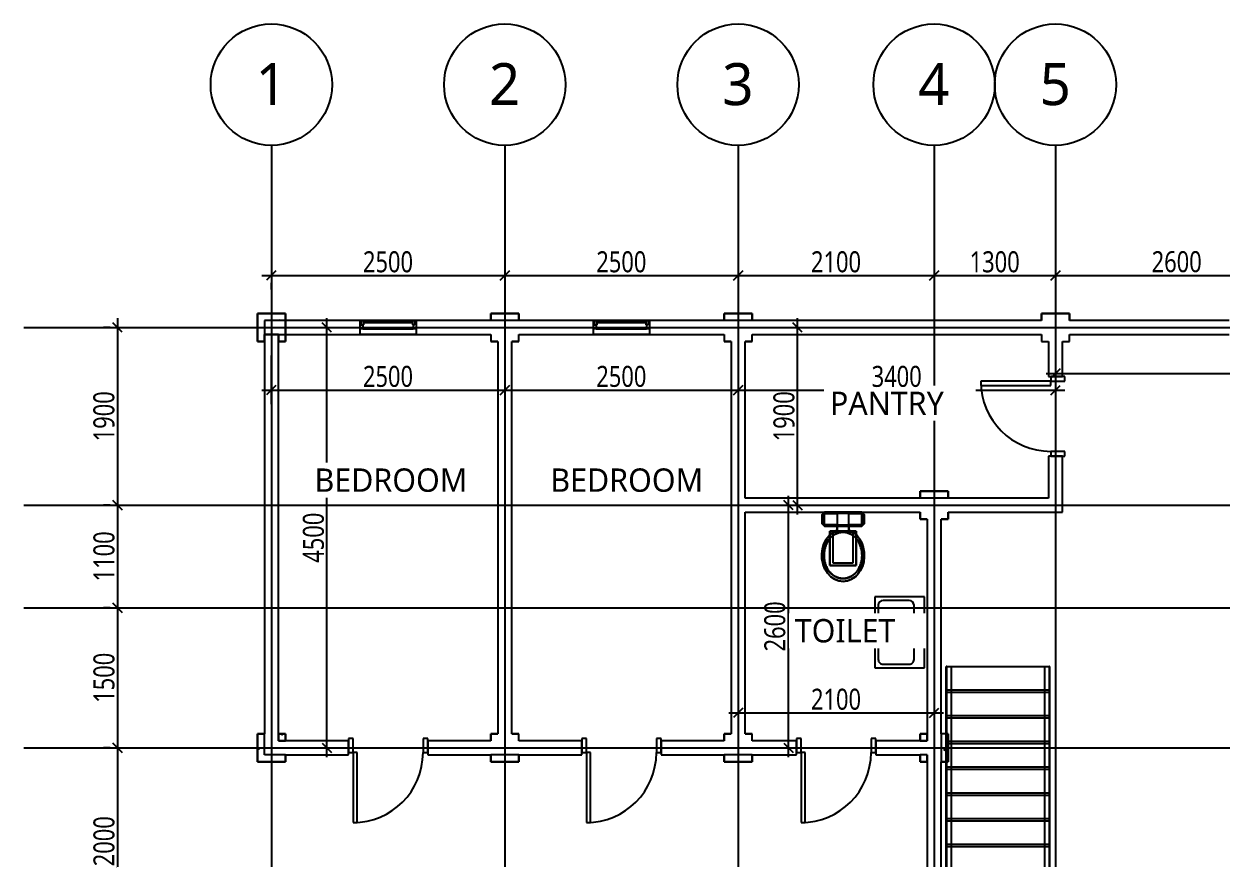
# Model space of a CAD drawing. Header units: millimetres. Extents: x 5566 to 76250, y 4768 to 55588.
# Drawn here: x 8768 to 21593, y 32087 to 41018 of the extents above; entities that cross this region are included whole.
import ezdxf

# ---------------------------------------------------------------- set-up
doc = ezdxf.new("R2010")
doc.units = ezdxf.units.MM
doc.layers.get('0').update_dxf_attribs({"color": 250})
doc.layers.get('Defpoints').update_dxf_attribs({"color": 255})
doc.styles.add('Trebuchet MS_3', font='trebuc.ttf', dxfattribs={"height": 450})
doc.styles.add('Trebuchet MS_4', font='trebuc.ttf', dxfattribs={"width": 0.8, "height": 225})
doc.styles.add('Trebuchet MS_5', font='trebuc.ttf', dxfattribs={"height": 250})
doc.dimstyles.new('Linear_-_2_25mm_Trebuchet_MS', dxfattribs={"dimscale": 304.8, "dimtxt": 231.963954, "dimasz": 0.328084, "dimexe": 0.492126, "dimexo": 0.492126, "dimgap": 0.098425, "dimtad": 1, "dimdec": 0, "dimzin": 0, "dimdsep": 46, "dimtxsty": 'Trebuchet MS_4', "dimblk1": 'OBLIQUE', "dimblk2": 'OBLIQUE', "dimsah": 1, "dimcen": 0.09, "dimdle": 0.328084, "dimazin": 0, "dimtfac": 1, "dimtdec": 4, "dimtix": 1, "dimtmove": 0, "dimatfit": 3, "dimfxl": 1, "dimtvp": 1, "dimtolj": 1, "dimtzin": 0, "dimarcsym": 2})
pattern_1 = [(50, (16787.74, 27944.3), (728.737, -63.756), [76.2, -838.2]), (355, (16787.74, 27944.3), (-140.97, 764.23), [60.96, -670.56]), (100.451, (16848.5, 27939), (587.77, 700.467), [64.76, -712.36]), (46.184, (16787.7, 28147.5), (1084.316, -168.17), [114.3, -1257.3]), (96.636, (16878.1, 28133.5), (949.61, 989.71), [97.14, -1068.54]), (351.184, (16787.7, 28147.5), (949.62, 989.7), [91.44, -1005.84]), (21, (16889.34, 28096.7), (606.458, -409.06), [76.2, -838.2]), (326, (16889.34, 28096.7), (247.21, 736.753), [60.96, -670.56]), (71.451, (16939.9, 28062.6), (853.67, 327.685), [64.76, -712.36]), (37.5, (16787.74, 27944.3), (12.3547, 338.22), [33.528, -628.904, 33.528, -647.192, -673.1]), (37.5, (16787.74, 27944.3), (12.3547, 338.22), [-1343.152, 33.528, -639.572]), (7.5, (16787.74, 27944.3), (267.279, 400.722), [33.528, -354.584, 33.528, -613.664, -256.54]), (7.5, (16787.74, 27944.3), (267.279, 400.722), [-1035.304, 33.528, -223.012]), (327.5, (16561.17, 27944.3), (542.3633, -22.9153), [33.528, -220.472, 33.528, -758.952, -1051.56]), (327.5, (16561.17, 27944.3), (542.3633, -22.9153), [-1046.48, 33.528, -1018.032]), (317.5, (16459.57, 27944.3), (592.517, 101.707), [33.528, -296.672, 33.528, -492.76, -746.76]), (317.5, (16459.57, 27944.3), (592.517, 101.707), [-856.488, 33.528, -713.232])]

# ---------------------------------------------------------------- blocks, each defined once
blk = doc.blocks.new('M_Door-Passage-Single-Vision_Lite - 750 x 2000mm-1696654-L1 - Architectural')
for p, q in [((375, 806.35), (330, 806.35)), ((330, 806.35), (330, 56.35)), ((375, 56.35), (375, 806.35)), ((-375, 56.35), (-425, 56.35)), ((-425, 56.35), (-425, -93.65)), ((-375, -93.65), (-375, 56.35)), ((330, 56.35), (375, 56.35)), ((375, 56.35), (375, -93.65)), ((425, 56.35), (375, 56.35)), ((425, -93.65), (425, 56.35)), ((-425, -93.65), (-375, -93.65)), ((375, -93.65), (425, -93.65))]:
    blk.add_line(p, q)
blk.add_arc((375, 56.35), 750, 90, 180)
blk = doc.blocks.new('M_Window-Fixed - 600 x 900mm-1696655-L1 - Architectural')
for p, q in [((-300, 75), (300, 75)), ((-300, -75), (-300, 75)), ((-261.9, 75), (-300, 75)), ((-287.3, 75), (-287.3, 30.55)), ((-287.3, 30.55), (-268.25, 30.55)), ((-261.9, 30.55), (-268.25, 30.55)), ((-268.25, 30.55), (-268.25, -13.9)), ((261.9, 75), (-261.9, 75)), ((-261.9, 75), (-261.9, 30.55)), ((261.9, 52.775), (-261.9, 52.775)), ((261.9, 75), (261.9, 30.55)), ((300, 75), (261.9, 75)), ((261.9, 30.55), (268.25, 30.55)), ((268.25, 30.55), (268.25, -13.9)), ((287.3, 30.55), (268.25, 30.55)), ((287.3, 75), (287.3, 30.55)), ((300, 75), (300, -75)), ((-268.25, -13.9), (-300, -13.9)), ((300, -75), (-300, -75)), ((-268.25, -13.9), (268.25, -13.9)), ((300, -13.9), (268.25, -13.9))]:
    blk.add_line(p, q)
blk = doc.blocks.new('Top Rail Type - Top Rail_Internal_-V1-L1 - Architectural')
for p, q in [((2916, 6193), (2966, 6193)), ((2916, 2301), (2916, 6193)), ((2966, 2324), (2966, 6193)), ((2966, 2324), (2916, 2301)), ((2966, 693), (2966, 2324)), ((2916, 693), (2916, 2301)), ((2916, 693), (2966, 693))]:
    blk.add_line(p, q)
blk = doc.blocks.new('Top Rail Type - Top Rail_Internal_-V2-L1 - Architectural')
for p, q in [((1867, 6193), (1917, 6193)), ((1867, 1811), (1867, 6193)), ((1917, 1835), (1917, 6193)), ((1917, 1835), (1867, 1811)), ((1867, 693), (1867, 1811)), ((1917, 693), (1917, 1835)), ((1867, 693), (1917, 693))]:
    blk.add_line(p, q)
blk = doc.blocks.new('M_Water Closet - Flush Tank - Private - 6_1 Lpf-1532501-L1 - Architectural')
for p, q in [((0, 200), (25, 225)), ((25, 225), (0, 200)), ((0, -200), (0, 200)), ((0, 200), (0, -200)), ((137, 203), (16, 203)), ((16, 203), (16, -203)), ((16, 203), (137, 203)), ((16, 63), (16, 203)), ((25, 225), (127, 225)), ((127, 225), (25, 225)), ((127, 225), (152, 200)), ((152, 200), (127, 225)), ((137, -203), (137, 203)), ((137, 203), (137, 63)), ((152, 200), (152, -200)), ((152, -200), (152, 200)), ((203, -140), (203, 140)), ((203, 140), (574, 140)), ((574, 140), (203, 140)), ((203, 140), (203, -140)), ((574, 140), (574, -140)), ((574, -140), (574, 140)), ((137, 63), (16, 63)), ((216, 63), (16, 63)), ((16, 63), (16, -64)), ((137, -64), (137, 63)), ((137, 63), (195, 63)), ((195, 63), (216, 63)), ((216, 110), (216, 106)), ((219, 110), (216, 110)), ((216, 110), (216, -110)), ((543, 110), (216, 110)), ((216, 106), (216, 63)), ((216, 63), (216, -64)), ((255, 110), (219, 110)), ((543, -110), (543, 110)), ((543, -110), (543, 110)), ((16, -203), (16, -64)), ((16, -64), (137, -64)), ((16, -64), (216, -64)), ((137, -64), (137, -203)), ((195, -64), (137, -64)), ((216, -64), (195, -64)), ((216, -64), (216, -106)), ((216, -106), (216, -110)), ((216, -110), (219, -110)), ((216, -110), (543, -110)), ((219, -110), (255, -110)), ((25, -225), (0, -200)), ((0, -200), (25, -225)), ((16, -203), (137, -203)), ((137, -203), (16, -203)), ((127, -225), (25, -225)), ((25, -225), (127, -225)), ((152, -200), (127, -225)), ((127, -225), (152, -200)), ((574, -140), (203, -140)), ((203, -140), (574, -140))]:
    blk.add_line(p, q)
at = {"flags": 128}
for points in [[(743, 0), (737, 46), (720, 91), (692, 132), (655, 167), (609, 195), (558, 215), (503, 226), (446, 228), (390, 220), (336, 204), (289, 178), (248, 146), (216, 107), (195, 63)], [(215, 0), (221, 47), (239, 91), (269, 131), (308, 164), (356, 189), (408, 204), (464, 210), (519, 204), (572, 189), (619, 164), (658, 131), (688, 91), (706, 47), (712, 0)], [(712, 0), (706, 47), (688, 91), (658, 131), (619, 164), (572, 189), (519, 204), (464, 210), (408, 204), (356, 189), (308, 164), (269, 131), (239, 91), (221, 47), (215, 0)], [(219, 110), (248, 146), (286, 176), (329, 200), (377, 217), (429, 227), (481, 228), (533, 221), (583, 207), (628, 185), (667, 156), (699, 122), (723, 84), (738, 43), (743, 0)], [(195, 63), (204, 85), (216, 106)], [(219, 110), (217, 108), (216, 106)], [(195, -64), (216, -107), (248, -146), (289, -178), (336, -204), (390, -220), (446, -228), (503, -226), (558, -215), (609, -195), (655, -167), (692, -132), (720, -91), (737, -46), (743, 0)], [(216, -106), (204, -85), (195, -64)], [(712, 0), (706, -47), (688, -91), (658, -131), (619, -164), (572, -189), (519, -204), (464, -210), (408, -204), (356, -189), (308, -164), (269, -131), (239, -91), (221, -47), (215, 0)], [(215, 0), (221, -47), (239, -91), (269, -131), (308, -164), (356, -189), (408, -204), (464, -210), (519, -204), (572, -189), (619, -164), (658, -131), (688, -91), (706, -47), (712, 0)], [(216, -106), (217, -108), (219, -110)], [(743, 0), (737, -46), (720, -90), (693, -131), (656, -166), (611, -194), (560, -214), (505, -226), (449, -228), (393, -221), (340, -205), (292, -180), (251, -148), (219, -110)]]:
    blk.add_lwpolyline(points, dxfattribs=at)
for points in [[(712, 0), (712, 9), (711, 26), (705, 51), (696, 75), (683, 97), (667, 118), (649, 136), (629, 152), (607, 166), (584, 178), (560, 188), (536, 195), (510, 200), (485, 203), (459, 204), (433, 202), (408, 198), (383, 193), (358, 184), (334, 174), (312, 162), (291, 147), (271, 130), (260, 117), (255, 110)], [(255, -110), (260, -117), (271, -130), (291, -147), (312, -162), (334, -174), (358, -184), (383, -193), (408, -198), (433, -202), (459, -204), (485, -203), (510, -200), (536, -195), (560, -188), (584, -178), (607, -166), (629, -152), (649, -136), (667, -118), (683, -97), (696, -75), (705, -51), (711, -26), (712, -9), (712, 0)]]:
    blk.add_open_spline(points, degree=3)
for points, knots in [([(543, 110), (536, 110), (522, 110), (493, 110), (456, 110), (412, 110), (367, 110), (331, 110), (305, 110), (288, 110), (274, 110), (265, 110), (259, 110), (256, 110), (255, 110), (255, 110)], [-1, -1, -1, -1, -0.941667, -0.883333, -0.766667, -0.65, -0.533333, -0.4, -0.333333, -0.266667, -0.2, -0.133333, -0.1, -0.066667, 0, 0, 0, 0]), ([(255, -110), (255, -110), (255, -110), (258, -110), (261, -110), (265, -110), (270, -110), (275, -110), (281, -110), (287, -110), (295, -110), (302, -110), (310, -110), (319, -110), (331, -110), (355, -110), (393, -110), (443, -110), (485, -110), (519, -110), (535, -110), (543, -110)], [-1, -1, -1, -1, -0.941667, -0.9125, -0.883333, -0.854167, -0.825, -0.795833, -0.766667, -0.7375, -0.708333, -0.679167, -0.65, -0.620833, -0.591667, -0.533333, -0.4, -0.266667, -0.133333, -0.066667, 0, 0, 0, 0])]:
    blk.add_open_spline(points, degree=3, knots=knots)
blk = doc.blocks.new('M_Sink Kitchen-Single - 760 x 535mm-1436930-L1 - Architectural')
for p, q in [((396, 270), (-364, 270)), ((-364, 270), (-364, -265)), ((396, -265), (396, 270)), ((3, 156), (-275, 156)), ((3, 213), (3, 53)), ((28, 213), (28, 53)), ((307, 156), (28, 156)), ((-326, 105), (-326, -176)), ((358, -176), (358, 105)), ((-275, -227), (307, -227)), ((-364, -265), (396, -265))]:
    blk.add_line(p, q)
for centre, radius, start, end in [((-275, 105), 50.8, 90, 180), ((-84, 213), 25.4, 360, 180), ((-84, 213), 25.4, 180, 0), ((16, 213), 12.7, 360, 180), ((116, 213), 25.4, 360, 180), ((116, 213), 25.4, 180, 360), ((307, 105), 50.8, 360, 90), ((16, 0), 25.4, 360, 180), ((16, 0), 25.4, 180, 0), ((16, 53), 12.7, 180, 0), ((-275, -176), 50.8, 180, 270), ((307, -176), 50.8, 270, 0)]:
    blk.add_arc(centre, radius, start, end)
blk = doc.blocks.new('Grid - M_Grid Head - Circle-50561-L1 - Architectural')
blk.add_circle((0, 0), 6.5)
blk = doc.blocks.new('_Oblique')
at = {"color": 0, "linetype": 'ByBlock', "lineweight": -2}
blk.add_line((-0.5, -0.5), (0.5, 0.5), dxfattribs=at)
blk = doc.blocks.new('*D397')
at = {"color": 0, "lineweight": -2, "transparency": 16777216}
for p, q in [((11418, 37467), (11418, 36948)), ((13918, 37467), (13918, 36948)), ((11318, 37098), (14018, 37098))]:
    blk.add_line(p, q, dxfattribs=at)
at = {"layer": 'Defpoints', "color": 0, "transparency": 16777216}
for p in [(11418, 37617), (13918, 37617), (13918, 37098)]:
    blk.add_point(p, dxfattribs=at)
at = {"color": 0, "lineweight": -2, "transparency": 16777216, "xscale": 100, "yscale": 100, "zscale": 100, "rotation": 180}
blk.add_blockref('_Oblique', (11418, 37098), dxfattribs=at)
at = {"color": 0, "lineweight": -2, "transparency": 16777216, "xscale": 100, "yscale": 100, "zscale": 100}
blk.add_blockref('_Oblique', (13918, 37098), dxfattribs=at)
at = {"color": 0, "transparency": 16777216, "insert": (12668, 37243), "char_height": 225, "width": 566.15, "attachment_point": 5, "style": 'Trebuchet MS_4'}
blk.add_mtext('\\A1;2500', dxfattribs=at)
blk = doc.blocks.new('*D398')
at = {"color": 0, "lineweight": -2, "transparency": 16777216}
for p, q in [((13818, 37098), (16518, 37098)), ((13918, 37019), (13918, 36948)), ((16418, 37019), (16418, 36948))]:
    blk.add_line(p, q, dxfattribs=at)
at = {"layer": 'Defpoints', "color": 0, "transparency": 16777216}
for p in [(13918, 37169), (16418, 37169), (16418, 37098)]:
    blk.add_point(p, dxfattribs=at)
at = {"color": 0, "lineweight": -2, "transparency": 16777216, "xscale": 100, "yscale": 100, "zscale": 100, "rotation": 180}
blk.add_blockref('_Oblique', (13918, 37098), dxfattribs=at)
at = {"color": 0, "lineweight": -2, "transparency": 16777216, "xscale": 100, "yscale": 100, "zscale": 100}
blk.add_blockref('_Oblique', (16418, 37098), dxfattribs=at)
at = {"color": 0, "transparency": 16777216, "insert": (15168, 37243), "char_height": 225, "width": 566.15, "attachment_point": 5, "style": 'Trebuchet MS_4'}
blk.add_mtext('\\A1;2500', dxfattribs=at)
blk = doc.blocks.new('*D399')
at = {"color": 0, "lineweight": -2, "transparency": 16777216}
for p, q in [((12014, 33167), (12014, 37867)), ((11718, 37767), (12164, 37767)), ((11718, 33267), (12164, 33267))]:
    blk.add_line(p, q, dxfattribs=at)
at = {"layer": 'Defpoints', "color": 0, "transparency": 16777216}
for p in [(11568, 37767), (12014, 37767), (11568, 33267)]:
    blk.add_point(p, dxfattribs=at)
at = {"color": 0, "lineweight": -2, "transparency": 16777216, "xscale": 100, "yscale": 100, "zscale": 100}
for p, rotation in [((12014, 37767), 90), ((12014, 33267), 270)]:
    blk.add_blockref('_Oblique', p, dxfattribs=dict(at, rotation=rotation))
at = {"color": 0, "transparency": 16777216, "insert": (11870, 35517), "char_height": 225, "width": 566.15, "attachment_point": 5, "rotation": 90, "style": 'Trebuchet MS_4'}
blk.add_mtext('\\A1;4500', dxfattribs=at)
blk = doc.blocks.new('*D400')
at = {"color": 0, "lineweight": -2, "transparency": 16777216}
for p, q in [((16418, 37467), (16418, 36948)), ((19818, 37467), (19818, 36948)), ((16318, 37098), (19918, 37098))]:
    blk.add_line(p, q, dxfattribs=at)
at = {"layer": 'Defpoints', "color": 0, "transparency": 16777216}
for p in [(16418, 37617), (19818, 37617), (19818, 37098)]:
    blk.add_point(p, dxfattribs=at)
at = {"color": 0, "lineweight": -2, "transparency": 16777216, "xscale": 100, "yscale": 100, "zscale": 100, "rotation": 180}
blk.add_blockref('_Oblique', (16418, 37098), dxfattribs=at)
at = {"color": 0, "lineweight": -2, "transparency": 16777216, "xscale": 100, "yscale": 100, "zscale": 100}
blk.add_blockref('_Oblique', (19818, 37098), dxfattribs=at)
at = {"color": 0, "transparency": 16777216, "insert": (18118, 37243), "char_height": 225, "width": 566.15, "attachment_point": 5, "style": 'Trebuchet MS_4'}
blk.add_mtext('\\A1;3400', dxfattribs=at)
blk = doc.blocks.new('*D401')
at = {"color": 0, "lineweight": -2, "transparency": 16777216}
for p, q in [((16318, 33642), (18618, 33642)), ((16418, 33563), (16418, 33492)), ((18518, 33563), (18518, 33492))]:
    blk.add_line(p, q, dxfattribs=at)
at = {"layer": 'Defpoints', "color": 0, "transparency": 16777216}
for p in [(16418, 33713), (18518, 33713), (18518, 33642)]:
    blk.add_point(p, dxfattribs=at)
at = {"color": 0, "lineweight": -2, "transparency": 16777216, "xscale": 100, "yscale": 100, "zscale": 100, "rotation": 180}
blk.add_blockref('_Oblique', (16418, 33642), dxfattribs=at)
at = {"color": 0, "lineweight": -2, "transparency": 16777216, "xscale": 100, "yscale": 100, "zscale": 100}
blk.add_blockref('_Oblique', (18518, 33642), dxfattribs=at)
at = {"color": 0, "transparency": 16777216, "insert": (17468, 33786), "char_height": 225, "width": 566.15, "attachment_point": 5, "style": 'Trebuchet MS_4'}
blk.add_mtext('\\A1;2100', dxfattribs=at)
blk = doc.blocks.new('*D402')
at = {"color": 0, "lineweight": -2, "transparency": 16777216}
for p, q in [((17056, 35767), (17056, 37867)), ((17135, 37767), (17206, 37767)), ((17135, 35867), (17206, 35867))]:
    blk.add_line(p, q, dxfattribs=at)
at = {"layer": 'Defpoints', "color": 0, "transparency": 16777216}
for p in [(16985, 37767), (17056, 37767), (16985, 35867)]:
    blk.add_point(p, dxfattribs=at)
at = {"color": 0, "lineweight": -2, "transparency": 16777216, "xscale": 100, "yscale": 100, "zscale": 100}
for p, rotation in [((17056, 37767), 90), ((17056, 35867), 270)]:
    blk.add_blockref('_Oblique', p, dxfattribs=dict(at, rotation=rotation))
at = {"color": 0, "transparency": 16777216, "insert": (16911, 36817), "char_height": 225, "width": 566.15, "attachment_point": 5, "rotation": 90, "style": 'Trebuchet MS_4'}
blk.add_mtext('\\A1;1900', dxfattribs=at)
blk = doc.blocks.new('*D403')
at = {"color": 0, "lineweight": -2, "transparency": 16777216}
for p, q in [((16958, 33167), (16958, 35967)), ((17037, 35867), (17108, 35867)), ((17037, 33267), (17108, 33267))]:
    blk.add_line(p, q, dxfattribs=at)
at = {"layer": 'Defpoints', "color": 0, "transparency": 16777216}
for p in [(16887, 35867), (16958, 35867), (16887, 33267)]:
    blk.add_point(p, dxfattribs=at)
at = {"color": 0, "lineweight": -2, "transparency": 16777216, "xscale": 100, "yscale": 100, "zscale": 100}
for p, rotation in [((16958, 35867), 90), ((16958, 33267), 270)]:
    blk.add_blockref('_Oblique', p, dxfattribs=dict(at, rotation=rotation))
at = {"color": 0, "transparency": 16777216, "insert": (16813, 34567), "char_height": 225, "width": 566.15, "attachment_point": 5, "rotation": 90, "style": 'Trebuchet MS_4'}
blk.add_mtext('\\A1;2600', dxfattribs=at)
blk = doc.blocks.new('*D416')
at = {"color": 0, "lineweight": -2, "transparency": 16777216}
for p, q in [((19718, 37277), (26518, 37277)), ((19818, 37198), (19818, 37127)), ((26418, 37198), (26418, 37127))]:
    blk.add_line(p, q, dxfattribs=at)
at = {"layer": 'Defpoints', "color": 0, "transparency": 16777216}
for p in [(19818, 37348), (26418, 37348), (26418, 37277)]:
    blk.add_point(p, dxfattribs=at)
at = {"color": 0, "lineweight": -2, "transparency": 16777216, "xscale": 100, "yscale": 100, "zscale": 100, "rotation": 180}
blk.add_blockref('_Oblique', (19818, 37277), dxfattribs=at)
at = {"color": 0, "lineweight": -2, "transparency": 16777216, "xscale": 100, "yscale": 100, "zscale": 100}
blk.add_blockref('_Oblique', (26418, 37277), dxfattribs=at)
at = {"color": 0, "transparency": 16777216, "insert": (23118, 37422), "char_height": 225, "width": 566.15, "attachment_point": 5, "style": 'Trebuchet MS_4'}
blk.add_mtext('\\A1;6600', dxfattribs=at)
blk = doc.blocks.new('*D417')
at = {"color": 0, "lineweight": -2, "transparency": 16777216}
for p, q in [((9770, 37867), (9770, 35767)), ((9691, 37767), (9620, 37767)), ((9691, 35867), (9620, 35867))]:
    blk.add_line(p, q, dxfattribs=at)
at = {"layer": 'Defpoints', "color": 0, "transparency": 16777216}
for p in [(9841, 37767), (9770, 35867), (9841, 35867)]:
    blk.add_point(p, dxfattribs=at)
at = {"color": 0, "lineweight": -2, "transparency": 16777216, "xscale": 100, "yscale": 100, "zscale": 100}
for p, rotation in [((9770, 37767), 90), ((9770, 35867), 270)]:
    blk.add_blockref('_Oblique', p, dxfattribs=dict(at, rotation=rotation))
at = {"color": 0, "transparency": 16777216, "insert": (9625, 36817), "char_height": 225, "width": 566.15, "attachment_point": 5, "rotation": 90, "style": 'Trebuchet MS_4'}
blk.add_mtext('\\A1;1900', dxfattribs=at)
blk = doc.blocks.new('*D418')
at = {"color": 0, "lineweight": -2, "transparency": 16777216}
for p, q in [((9770, 35967), (9770, 34667)), ((9691, 35867), (9620, 35867)), ((9691, 34767), (9620, 34767))]:
    blk.add_line(p, q, dxfattribs=at)
at = {"layer": 'Defpoints', "color": 0, "transparency": 16777216}
for p in [(9841, 35867), (9770, 34767), (9841, 34767)]:
    blk.add_point(p, dxfattribs=at)
at = {"color": 0, "lineweight": -2, "transparency": 16777216, "xscale": 100, "yscale": 100, "zscale": 100}
for p, rotation in [((9770, 35867), 90), ((9770, 34767), 270)]:
    blk.add_blockref('_Oblique', p, dxfattribs=dict(at, rotation=rotation))
at = {"color": 0, "transparency": 16777216, "insert": (9626, 35317), "char_height": 225, "width": 566.15, "attachment_point": 5, "rotation": 90, "style": 'Trebuchet MS_4'}
blk.add_mtext('\\A1;1100', dxfattribs=at)
blk = doc.blocks.new('*D419')
at = {"color": 0, "lineweight": -2, "transparency": 16777216}
for p, q in [((9691, 34767), (9620, 34767)), ((9770, 34867), (9770, 33167)), ((9691, 33267), (9620, 33267))]:
    blk.add_line(p, q, dxfattribs=at)
at = {"layer": 'Defpoints', "color": 0, "transparency": 16777216}
for p in [(9841, 34767), (9770, 33267), (9841, 33267)]:
    blk.add_point(p, dxfattribs=at)
at = {"color": 0, "lineweight": -2, "transparency": 16777216, "xscale": 100, "yscale": 100, "zscale": 100}
for p, rotation in [((9770, 34767), 90), ((9770, 33267), 270)]:
    blk.add_blockref('_Oblique', p, dxfattribs=dict(at, rotation=rotation))
at = {"color": 0, "transparency": 16777216, "insert": (9626, 34017), "char_height": 225, "width": 566.15, "attachment_point": 5, "rotation": 90, "style": 'Trebuchet MS_4'}
blk.add_mtext('\\A1;1500', dxfattribs=at)
blk = doc.blocks.new('*D420')
at = {"color": 0, "lineweight": -2, "transparency": 16777216}
for p, q in [((9770, 33367), (9770, 31167)), ((9691, 33267), (9620, 33267)), ((9691, 31267), (9620, 31267))]:
    blk.add_line(p, q, dxfattribs=at)
at = {"layer": 'Defpoints', "color": 0, "transparency": 16777216}
for p in [(9841, 33267), (9770, 31267), (9841, 31267)]:
    blk.add_point(p, dxfattribs=at)
at = {"color": 0, "lineweight": -2, "transparency": 16777216, "xscale": 100, "yscale": 100, "zscale": 100}
for p, rotation in [((9770, 33267), 90), ((9770, 31267), 270)]:
    blk.add_blockref('_Oblique', p, dxfattribs=dict(at, rotation=rotation))
at = {"color": 0, "transparency": 16777216, "insert": (9626, 32267), "char_height": 225, "width": 566.15, "attachment_point": 5, "rotation": 90, "style": 'Trebuchet MS_4'}
blk.add_mtext('\\A1;2000', dxfattribs=at)
blk = doc.blocks.new('*D424')
at = {"color": 0, "lineweight": -2, "transparency": 16777216}
for p, q in [((11318, 38326), (14018, 38326)), ((11418, 38247), (11418, 38176)), ((13918, 38247), (13918, 38176))]:
    blk.add_line(p, q, dxfattribs=at)
at = {"layer": 'Defpoints', "color": 0, "transparency": 16777216}
for p in [(11418, 38397), (13918, 38397), (13918, 38326)]:
    blk.add_point(p, dxfattribs=at)
at = {"color": 0, "lineweight": -2, "transparency": 16777216, "xscale": 100, "yscale": 100, "zscale": 100, "rotation": 180}
blk.add_blockref('_Oblique', (11418, 38326), dxfattribs=at)
at = {"color": 0, "lineweight": -2, "transparency": 16777216, "xscale": 100, "yscale": 100, "zscale": 100}
blk.add_blockref('_Oblique', (13918, 38326), dxfattribs=at)
at = {"color": 0, "transparency": 16777216, "insert": (12668, 38470), "char_height": 225, "width": 566.15, "attachment_point": 5, "style": 'Trebuchet MS_4'}
blk.add_mtext('\\A1;2500', dxfattribs=at)
blk = doc.blocks.new('*D425')
at = {"color": 0, "lineweight": -2, "transparency": 16777216}
for p, q in [((13818, 38326), (16518, 38326)), ((13918, 38247), (13918, 38176)), ((16418, 38247), (16418, 38176))]:
    blk.add_line(p, q, dxfattribs=at)
at = {"layer": 'Defpoints', "color": 0, "transparency": 16777216}
for p in [(13918, 38397), (16418, 38397), (16418, 38326)]:
    blk.add_point(p, dxfattribs=at)
at = {"color": 0, "lineweight": -2, "transparency": 16777216, "xscale": 100, "yscale": 100, "zscale": 100, "rotation": 180}
blk.add_blockref('_Oblique', (13918, 38326), dxfattribs=at)
at = {"color": 0, "lineweight": -2, "transparency": 16777216, "xscale": 100, "yscale": 100, "zscale": 100}
blk.add_blockref('_Oblique', (16418, 38326), dxfattribs=at)
at = {"color": 0, "transparency": 16777216, "insert": (15168, 38470), "char_height": 225, "width": 566.15, "attachment_point": 5, "style": 'Trebuchet MS_4'}
blk.add_mtext('\\A1;2500', dxfattribs=at)
blk = doc.blocks.new('*D426')
at = {"color": 0, "lineweight": -2, "transparency": 16777216}
for p, q in [((16318, 38326), (18618, 38326)), ((16418, 38247), (16418, 38176)), ((18518, 38247), (18518, 38176))]:
    blk.add_line(p, q, dxfattribs=at)
at = {"layer": 'Defpoints', "color": 0, "transparency": 16777216}
for p in [(16418, 38397), (18518, 38397), (18518, 38326)]:
    blk.add_point(p, dxfattribs=at)
at = {"color": 0, "lineweight": -2, "transparency": 16777216, "xscale": 100, "yscale": 100, "zscale": 100, "rotation": 180}
blk.add_blockref('_Oblique', (16418, 38326), dxfattribs=at)
at = {"color": 0, "lineweight": -2, "transparency": 16777216, "xscale": 100, "yscale": 100, "zscale": 100}
blk.add_blockref('_Oblique', (18518, 38326), dxfattribs=at)
at = {"color": 0, "transparency": 16777216, "insert": (17468, 38470), "char_height": 225, "width": 566.15, "attachment_point": 5, "style": 'Trebuchet MS_4'}
blk.add_mtext('\\A1;2100', dxfattribs=at)
blk = doc.blocks.new('*D427')
at = {"color": 0, "lineweight": -2, "transparency": 16777216}
for p, q in [((18418, 38326), (19918, 38326)), ((18518, 38247), (18518, 38176)), ((19818, 38247), (19818, 38176))]:
    blk.add_line(p, q, dxfattribs=at)
at = {"layer": 'Defpoints', "color": 0, "transparency": 16777216}
for p in [(18518, 38397), (19818, 38397), (19818, 38326)]:
    blk.add_point(p, dxfattribs=at)
at = {"color": 0, "lineweight": -2, "transparency": 16777216, "xscale": 100, "yscale": 100, "zscale": 100, "rotation": 180}
blk.add_blockref('_Oblique', (18518, 38326), dxfattribs=at)
at = {"color": 0, "lineweight": -2, "transparency": 16777216, "xscale": 100, "yscale": 100, "zscale": 100}
blk.add_blockref('_Oblique', (19818, 38326), dxfattribs=at)
at = {"color": 0, "transparency": 16777216, "insert": (19168, 38470), "char_height": 225, "width": 566.15, "attachment_point": 5, "style": 'Trebuchet MS_4'}
blk.add_mtext('\\A1;1300', dxfattribs=at)
blk = doc.blocks.new('*D428')
at = {"color": 0, "lineweight": -2, "transparency": 16777216}
for p, q in [((19718, 38326), (22518, 38326)), ((19818, 38247), (19818, 38176)), ((22418, 38247), (22418, 38176))]:
    blk.add_line(p, q, dxfattribs=at)
at = {"layer": 'Defpoints', "color": 0, "transparency": 16777216}
for p in [(19818, 38397), (22418, 38397), (22418, 38326)]:
    blk.add_point(p, dxfattribs=at)
at = {"color": 0, "lineweight": -2, "transparency": 16777216, "xscale": 100, "yscale": 100, "zscale": 100, "rotation": 180}
blk.add_blockref('_Oblique', (19818, 38326), dxfattribs=at)
at = {"color": 0, "lineweight": -2, "transparency": 16777216, "xscale": 100, "yscale": 100, "zscale": 100}
blk.add_blockref('_Oblique', (22418, 38326), dxfattribs=at)
at = {"color": 0, "transparency": 16777216, "insert": (21118, 38471), "char_height": 225, "width": 566.15, "attachment_point": 5, "style": 'Trebuchet MS_4'}
blk.add_mtext('\\A1;2600', dxfattribs=at)

msp = doc.modelspace()

# ---------------------------------------------------------------- hatches: boundary and pattern name
at = {"true_color": 0x000000}
h = msp.add_hatch(dxfattribs=at)
h.set_pattern_fill('FP_1', color=18, style=0, pattern_type=2)
h.set_pattern_definition(pattern_1)
h.paths.add_polyline_path([(11268.24309, 37616.7324), (11343.24309, 37616.7324), (11343.24309, 37691.7324), (11493.24309, 37691.7324), (11493.24309, 37616.7324), (11568.24309, 37616.7324), (11568.24309, 37916.7324), (11268.24309, 37916.7324)])
h = msp.add_hatch(dxfattribs=at)
h.set_pattern_fill('FP_1', color=18, style=0, pattern_type=2)
h.set_pattern_definition(pattern_1)
h.paths.add_polyline_path([(11568.24309, 33116.7324), (11568.24309, 33191.7324), (11343.24309, 33191.7324), (11343.24309, 33416.7324), (11268.24309, 33416.7324), (11268.24309, 33116.7324)])
h.paths.add_polyline_path([(11568.24309, 33341.7324), (11568.24309, 33416.7324), (11493.24309, 33416.7324), (11493.24309, 33341.7324)])
h = msp.add_hatch(dxfattribs=at)
h.set_pattern_fill('FP_1', color=18, style=0, pattern_type=2)
h.set_pattern_definition(pattern_1)
h.paths.add_polyline_path([(18668.24309, 33116.7324), (18668.24309, 33416.7324), (18593.24309, 33416.7324), (18593.24309, 33116.7324)])
h.paths.add_polyline_path([(18443.24309, 33116.7324), (18443.24309, 33191.7324), (18368.24309, 33191.7324), (18368.24309, 33116.7324)])
h.paths.add_polyline_path([(18443.24309, 33341.7324), (18443.24309, 33416.7324), (18368.24309, 33416.7324), (18368.24309, 33341.7324)])

# ---------------------------------------------------------------- linework, layer by layer
at = {"color": 18, "true_color": 0x000000}
for p, q in [((11418.24309, 39718.23302), (11418.24309, 23200)), ((13918.24309, 39718.23302), (13918.24309, 23200)), ((16418.24309, 39718.23302), (16418.24309, 23200)), ((18518.24309, 39718.23302), (18518.24309, 23200)), ((19818.24309, 39718.23302), (19818.24309, 23200)), ((11568.24309, 37916.7324), (11268.24309, 37916.7324)), ((11268.24309, 37916.7324), (11268.24309, 37616.7324)), ((11268.24309, 37616.7324), (11268.24309, 37916.7324)), ((11268.24309, 37916.7324), (11568.24309, 37916.7324)), ((12368.24309, 37841.7324), (11343.24309, 37841.7324)), ((11343.24309, 37841.7324), (11343.24309, 37691.7324)), ((11568.24309, 37616.7324), (11568.24309, 37916.7324)), ((11568.24309, 37916.7324), (11568.24309, 37616.7324)), ((12368.24309, 37691.7324), (12368.24309, 37841.7324)), ((12968.24309, 37841.7324), (12368.24309, 37841.7324)), ((13768.24309, 37841.7324), (12968.24309, 37841.7324)), ((12968.24309, 37841.7324), (12968.24309, 37691.7324)), ((14068.24309, 37916.7324), (13768.24309, 37916.7324)), ((13768.24309, 37916.7324), (13768.24309, 37841.7324)), ((13768.24309, 37916.7324), (14068.24309, 37916.7324)), ((13768.24309, 37841.7324), (13768.24309, 37916.7324)), ((14068.24309, 37841.7324), (13768.24309, 37841.7324)), ((14068.24309, 37841.7324), (14068.24309, 37916.7324)), ((14068.24309, 37916.7324), (14068.24309, 37841.7324)), ((14868.24309, 37841.7324), (14068.24309, 37841.7324)), ((14868.24309, 37691.7324), (14868.24309, 37841.7324)), ((15468.24309, 37841.7324), (14868.24309, 37841.7324)), ((16268.24309, 37841.7324), (15468.24309, 37841.7324)), ((15468.24309, 37841.7324), (15468.24309, 37691.7324)), ((16568.24309, 37916.7324), (16268.24309, 37916.7324)), ((16268.24309, 37916.7324), (16268.24309, 37841.7324)), ((16268.24309, 37916.7324), (16568.24309, 37916.7324)), ((16268.24309, 37841.7324), (16268.24309, 37916.7324)), ((16568.24309, 37841.7324), (16268.24309, 37841.7324)), ((16568.24309, 37841.7324), (16568.24309, 37916.7324)), ((16568.24309, 37916.7324), (16568.24309, 37841.7324)), ((19668.24309, 37841.7324), (16568.24309, 37841.7324)), ((19968.24309, 37916.7324), (19668.24309, 37916.7324)), ((19668.24309, 37916.7324), (19668.24309, 37841.7324)), ((19668.24309, 37916.7324), (19968.24309, 37916.7324)), ((19668.24309, 37841.7324), (19668.24309, 37916.7324)), ((19968.24309, 37841.7324), (19968.24309, 37916.7324)), ((19968.24309, 37916.7324), (19968.24309, 37841.7324)), ((21680.74309, 37841.7324), (19968.24309, 37841.7324)), ((8767.55366, 37766.7324), (28826.49678, 37766.7324)), ((11268.24309, 37616.7324), (11343.24309, 37616.7324)), ((11343.24309, 37616.7324), (11268.24309, 37616.7324)), ((11343.24309, 37616.7324), (11343.24309, 37691.7324)), ((11343.24309, 37691.7324), (11493.24309, 37691.7324)), ((11493.24309, 37691.7324), (11343.24309, 37691.7324)), ((11343.24309, 37691.7324), (11343.24309, 37616.7324)), ((11343.24309, 37616.7324), (11343.24309, 33416.7324)), ((11493.24309, 37691.7324), (12368.24309, 37691.7324)), ((11493.24309, 37691.7324), (11493.24309, 37616.7324)), ((11493.24309, 37616.7324), (11493.24309, 37691.7324)), ((11493.24309, 33416.7324), (11493.24309, 37616.7324)), ((11493.24309, 37616.7324), (11568.24309, 37616.7324)), ((11568.24309, 37616.7324), (11493.24309, 37616.7324)), ((12368.24309, 37691.7324), (12968.24309, 37691.7324)), ((12968.24309, 37691.7324), (13768.24309, 37691.7324)), ((13768.24309, 37691.7324), (13768.24309, 37616.7324)), ((13768.24309, 37691.7324), (13768.24309, 37616.7324)), ((13768.24309, 37616.7324), (13843.24309, 37616.7324)), ((13843.24309, 37616.7324), (13768.24309, 37616.7324)), ((13843.24309, 37616.7324), (13843.24309, 33416.7324)), ((13993.24309, 33416.7324), (13993.24309, 37616.7324)), ((13993.24309, 37616.7324), (14068.24309, 37616.7324)), ((14068.24309, 37616.7324), (13993.24309, 37616.7324)), ((14068.24309, 37691.7324), (14868.24309, 37691.7324)), ((14068.24309, 37616.7324), (14068.24309, 37691.7324)), ((14068.24309, 37616.7324), (14068.24309, 37691.7324)), ((14868.24309, 37691.7324), (15468.24309, 37691.7324)), ((15468.24309, 37691.7324), (16268.24309, 37691.7324)), ((16268.24309, 37691.7324), (16268.24309, 37616.7324)), ((16268.24309, 37691.7324), (16268.24309, 37616.7324)), ((16268.24309, 37616.7324), (16343.24309, 37616.7324)), ((16343.24309, 37616.7324), (16268.24309, 37616.7324)), ((16343.24309, 37616.7324), (16343.24309, 33416.7324)), ((16493.24309, 35941.7324), (16493.24309, 37616.7324)), ((16493.24309, 37616.7324), (16568.24309, 37616.7324)), ((16568.24309, 37616.7324), (16493.24309, 37616.7324)), ((16568.24309, 37691.7324), (19668.24309, 37691.7324)), ((16568.24309, 37616.7324), (16568.24309, 37691.7324)), ((16568.24309, 37616.7324), (16568.24309, 37691.7324)), ((19668.24309, 37691.7324), (19668.24309, 37616.7324)), ((19668.24309, 37691.7324), (19668.24309, 37616.7324)), ((19668.24309, 37616.7324), (19743.24309, 37616.7324)), ((19668.24309, 37616.7324), (19743.24309, 37616.7324)), ((19743.24309, 37616.7324), (19743.24309, 37241.7324)), ((19893.24309, 37241.7324), (19893.24309, 37616.7324)), ((19893.24309, 37616.7324), (19968.24309, 37616.7324)), ((19893.24309, 37616.7324), (19968.24309, 37616.7324)), ((19968.24309, 37691.7324), (21680.74309, 37691.7324)), ((19968.24309, 37616.7324), (19968.24309, 37691.7324)), ((19968.24309, 37616.7324), (19968.24309, 37691.7324)), ((19743.24309, 37241.7324), (19893.24309, 37241.7324)), ((19893.24309, 36391.7324), (19743.24309, 36391.7324)), ((19743.24309, 36391.7324), (19743.24309, 35941.7324)), ((19893.24309, 35791.7324), (19893.24309, 36391.7324)), ((18368.24309, 35941.7324), (16493.24309, 35941.7324)), ((18668.24309, 36016.7324), (18368.24309, 36016.7324)), ((18368.24309, 36016.7324), (18368.24309, 35941.7324)), ((18368.24309, 36016.7324), (18668.24309, 36016.7324)), ((18368.24309, 35941.7324), (18368.24309, 36016.7324)), ((18668.24309, 35941.7324), (18368.24309, 35941.7324)), ((18668.24309, 35941.7324), (18668.24309, 36016.7324)), ((18668.24309, 36016.7324), (18668.24309, 35941.7324)), ((19743.24309, 35941.7324), (18668.24309, 35941.7324)), ((8767.55366, 35866.7324), (28826.49678, 35866.7324)), ((16493.24309, 33416.7324), (16493.24309, 35791.7324)), ((16493.24309, 35791.7324), (18368.24309, 35791.7324)), ((18368.24309, 35791.7324), (18368.24309, 35716.7324)), ((18368.24309, 35716.7324), (18368.24309, 35791.7324)), ((18668.24309, 35791.7324), (19893.24309, 35791.7324)), ((18668.24309, 35716.7324), (18668.24309, 35791.7324)), ((18668.24309, 35791.7324), (18668.24309, 35716.7324)), ((18368.24309, 35716.7324), (18443.24309, 35716.7324)), ((18443.24309, 35716.7324), (18368.24309, 35716.7324)), ((18443.24309, 35716.7324), (18443.24309, 33416.7324)), ((18593.24309, 33416.7324), (18593.24309, 35716.7324)), ((18593.24309, 35716.7324), (18668.24309, 35716.7324)), ((18668.24309, 35716.7324), (18593.24309, 35716.7324)), ((8767.55366, 34766.7324), (28826.49678, 34766.7324)), ((18654.16799, 34136.85525), (18648.16799, 34136.85525)), ((18648.16799, 29752.58819), (18648.16799, 34136.85525)), ((18654.16799, 29755.38604), (18654.16799, 34136.85525)), ((18654.16799, 34136.85525), (19754.16799, 34136.85525)), ((19760.16799, 34136.85525), (19754.16799, 34136.85525)), ((19754.16799, 30268.32446), (19754.16799, 34136.85525)), ((19760.16799, 30271.12231), (19760.16799, 34136.85525)), ((18654.16799, 33886.85525), (19754.16799, 33886.85525)), ((18654.16799, 33861.85525), (19754.16799, 33861.85525)), ((18654.16799, 33611.85525), (19754.16799, 33611.85525)), ((18654.16799, 33586.85525), (19754.16799, 33586.85525)), ((11268.24309, 33416.7324), (11268.24309, 33116.7324)), ((11343.24309, 33416.7324), (11268.24309, 33416.7324)), ((11268.24309, 33116.7324), (11268.24309, 33416.7324)), ((11268.24309, 33416.7324), (11343.24309, 33416.7324)), ((11343.24309, 33191.7324), (11343.24309, 33416.7324)), ((11343.24309, 33191.7324), (11343.24309, 33416.7324)), ((11568.24309, 33416.7324), (11493.24309, 33416.7324)), ((11493.24309, 33416.7324), (11493.24309, 33341.7324)), ((11493.24309, 33416.7324), (11568.24309, 33416.7324)), ((11493.24309, 33341.7324), (11493.24309, 33416.7324)), ((11568.24309, 33341.7324), (11568.24309, 33416.7324)), ((11568.24309, 33416.7324), (11568.24309, 33341.7324)), ((13768.24309, 33416.7324), (13768.24309, 33341.7324)), ((13843.24309, 33416.7324), (13768.24309, 33416.7324)), ((13768.24309, 33416.7324), (13843.24309, 33416.7324)), ((13768.24309, 33341.7324), (13768.24309, 33416.7324)), ((14068.24309, 33416.7324), (13993.24309, 33416.7324)), ((13993.24309, 33416.7324), (14068.24309, 33416.7324)), ((14068.24309, 33341.7324), (14068.24309, 33416.7324)), ((14068.24309, 33341.7324), (14068.24309, 33416.7324)), ((16268.24309, 33416.7324), (16268.24309, 33341.7324)), ((16343.24309, 33416.7324), (16268.24309, 33416.7324)), ((16268.24309, 33416.7324), (16343.24309, 33416.7324)), ((16268.24309, 33341.7324), (16268.24309, 33416.7324)), ((16568.24309, 33416.7324), (16493.24309, 33416.7324)), ((16493.24309, 33416.7324), (16568.24309, 33416.7324)), ((16568.24309, 33341.7324), (16568.24309, 33416.7324)), ((16568.24309, 33341.7324), (16568.24309, 33416.7324)), ((18443.24309, 33416.7324), (18368.24309, 33416.7324)), ((18368.24309, 33416.7324), (18368.24309, 33341.7324)), ((18368.24309, 33416.7324), (18443.24309, 33416.7324)), ((18368.24309, 33341.7324), (18368.24309, 33416.7324)), ((18443.24309, 33341.7324), (18443.24309, 33416.7324)), ((18443.24309, 33416.7324), (18443.24309, 33341.7324)), ((18668.24309, 33416.7324), (18593.24309, 33416.7324)), ((18593.24309, 33416.7324), (18593.24309, 33116.7324)), ((18593.24309, 33416.7324), (18593.24309, 33116.7324)), ((18668.24309, 33416.7324), (18593.24309, 33416.7324)), ((18668.24309, 33116.7324), (18668.24309, 33416.7324)), ((18668.24309, 33416.7324), (18668.24309, 33116.7324)), ((8767.55366, 33266.7324), (28826.49678, 33266.7324)), ((11493.24309, 33341.7324), (11568.24309, 33341.7324)), ((11568.24309, 33341.7324), (11493.24309, 33341.7324)), ((12243.24309, 33341.7324), (11568.24309, 33341.7324)), ((12243.24309, 33191.7324), (12243.24309, 33341.7324)), ((13768.24309, 33341.7324), (13093.24309, 33341.7324)), ((13093.24309, 33341.7324), (13093.24309, 33191.7324)), ((14743.24309, 33341.7324), (14068.24309, 33341.7324)), ((14743.24309, 33191.7324), (14743.24309, 33341.7324)), ((16268.24309, 33341.7324), (15593.24309, 33341.7324)), ((15593.24309, 33341.7324), (15593.24309, 33191.7324)), ((17043.24309, 33341.7324), (16568.24309, 33341.7324)), ((17043.24309, 33191.7324), (17043.24309, 33341.7324)), ((18368.24309, 33341.7324), (17893.24309, 33341.7324)), ((17893.24309, 33341.7324), (17893.24309, 33191.7324)), ((18368.24309, 33341.7324), (18443.24309, 33341.7324)), ((18443.24309, 33341.7324), (18368.24309, 33341.7324)), ((18654.16799, 33336.85525), (19754.16799, 33336.85525)), ((18654.16799, 33311.85525), (19754.16799, 33311.85525)), ((11268.24309, 33116.7324), (11568.24309, 33116.7324)), ((11568.24309, 33116.7324), (11268.24309, 33116.7324)), ((11493.24309, 33191.7324), (11343.24309, 33191.7324)), ((11493.24309, 33191.7324), (11343.24309, 33191.7324)), ((11568.24309, 33191.7324), (11493.24309, 33191.7324)), ((11568.24309, 33191.7324), (11493.24309, 33191.7324)), ((11568.24309, 33191.7324), (12243.24309, 33191.7324)), ((11568.24309, 33116.7324), (11568.24309, 33191.7324)), ((11568.24309, 33191.7324), (11568.24309, 33116.7324)), ((13093.24309, 33191.7324), (13768.24309, 33191.7324)), ((13768.24309, 33191.7324), (13768.24309, 33116.7324)), ((13768.24309, 33116.7324), (13768.24309, 33191.7324)), ((14068.24309, 33191.7324), (13768.24309, 33191.7324)), ((13768.24309, 33116.7324), (14068.24309, 33116.7324)), ((14068.24309, 33116.7324), (13768.24309, 33116.7324)), ((14068.24309, 33191.7324), (14743.24309, 33191.7324)), ((14068.24309, 33116.7324), (14068.24309, 33191.7324)), ((14068.24309, 33191.7324), (14068.24309, 33116.7324)), ((15593.24309, 33191.7324), (16268.24309, 33191.7324)), ((16268.24309, 33191.7324), (16268.24309, 33116.7324)), ((16268.24309, 33116.7324), (16268.24309, 33191.7324)), ((16568.24309, 33191.7324), (16268.24309, 33191.7324)), ((16268.24309, 33116.7324), (16568.24309, 33116.7324)), ((16568.24309, 33116.7324), (16268.24309, 33116.7324)), ((16568.24309, 33191.7324), (17043.24309, 33191.7324)), ((16568.24309, 33116.7324), (16568.24309, 33191.7324)), ((16568.24309, 33191.7324), (16568.24309, 33116.7324)), ((17893.24309, 33191.7324), (18368.24309, 33191.7324)), ((18443.24309, 33191.7324), (18368.24309, 33191.7324)), ((18368.24309, 33191.7324), (18368.24309, 33116.7324)), ((18368.24309, 33116.7324), (18368.24309, 33191.7324)), ((18443.24309, 33191.7324), (18368.24309, 33191.7324)), ((18368.24309, 33116.7324), (18443.24309, 33116.7324)), ((18443.24309, 33116.7324), (18368.24309, 33116.7324)), ((18443.24309, 33116.7324), (18443.24309, 33191.7324)), ((18443.24309, 33191.7324), (18443.24309, 33116.7324)), ((18443.24309, 33116.7324), (18443.24309, 31266.7324)), ((18593.24309, 31266.7324), (18593.24309, 33116.7324)), ((18593.24309, 33116.7324), (18668.24309, 33116.7324)), ((18668.24309, 33116.7324), (18593.24309, 33116.7324)), ((18654.16799, 33061.85525), (19754.16799, 33061.85525)), ((18654.16799, 33036.85525), (19754.16799, 33036.85525)), ((18654.16799, 32786.85525), (19754.16799, 32786.85525)), ((18654.16799, 32761.85525), (19754.16799, 32761.85525)), ((18654.16799, 32511.85525), (19754.16799, 32511.85525)), ((18654.16799, 32486.85525), (19754.16799, 32486.85525)), ((18654.16799, 32236.85525), (19754.16799, 32236.85525)), ((18654.16799, 32211.85525), (19754.16799, 32211.85525))]:
    msp.add_line(p, q, dxfattribs=at)

# ---------------------------------------------------------------- block references
at = {"color": 18, "true_color": 0x000000, "xscale": 99.99999999999993, "yscale": 99.99999999999993, "zscale": 99.99999999999993, "rotation": 180}
for p in [(11418.24309, 40368.23302), (13918.24309, 40368.23302), (16418.24309, 40368.23302), (18518.24309, 40368.23302), (19818.24309, 40368.23302)]:
    msp.add_blockref('Grid - M_Grid Head - Circle-50561-L1 - Architectural', p, dxfattribs=at)
at = {"color": 18, "true_color": 0x000000}
for name, p in [('M_Window-Fixed - 600 x 900mm-1696655-L1 - Architectural', (12668.24309, 37766.7324)), ('M_Window-Fixed - 600 x 900mm-1696655-L1 - Architectural', (15168.24309, 37766.7324)), ('Top Rail Type - Top Rail_Internal_-V2-L1 - Architectural', (16787.73776, 27944.29577)), ('Top Rail Type - Top Rail_Internal_-V1-L1 - Architectural', (16787.73776, 27944.29577))]:
    msp.add_blockref(name, p, dxfattribs=at)
for name, p, rotation in [('M_Door-Passage-Single-Vision_Lite - 750 x 2000mm-1696654-L1 - Architectural', (19824.59309, 36816.7324), 89.99999999999991), ('M_Water Closet - Flush Tank - Private - 6_1 Lpf-1532501-L1 - Architectural', (17543.24309, 35791.7324), 269.9999999999997), ('M_Sink Kitchen-Single - 760 x 535mm-1436930-L1 - Architectural', (18147.69769, 34519.32164), 270.0000000000001), ('M_Door-Passage-Single-Vision_Lite - 750 x 2000mm-1696654-L1 - Architectural', (12668.24309, 33273.0824), 180), ('M_Door-Passage-Single-Vision_Lite - 750 x 2000mm-1696654-L1 - Architectural', (15168.24309, 33273.0824), 180), ('M_Door-Passage-Single-Vision_Lite - 750 x 2000mm-1696654-L1 - Architectural', (17468.24309, 33273.0824), 180)]:
    msp.add_blockref(name, p, dxfattribs=dict(at, rotation=rotation))

# ---------------------------------------------------------------- dimensions: what is measured, and where the dimension line sits
for base, p1, p2, override, picture, middle in [((13918.24309, 38325.87596), (11418.24309, 38396.58664), (13918.24309, 38396.58664), {"dimpost": '<>', "dimfxl": 2500}, '*D424', (12668.24309, 38470.34566)), ((16418.24309, 38325.87596), (13918.24309, 38396.58664), (16418.24309, 38396.58664), {"dimpost": '<>', "dimfxl": 2500}, '*D425', (15168.24309, 38470.34566)), ((18518.24309, 38325.87596), (16418.24309, 38396.58664), (18518.24309, 38396.58664), {"dimpost": '<>', "dimfxl": 2100}, '*D426', (17468.24309, 38470.34566)), ((19818.24309, 38325.87596), (18518.24309, 38396.58664), (19818.24309, 38396.58664), {"dimpost": '<>', "dimfxl": 1300}, '*D427', (19168.24309, 38470.34566)), ((22418.24309, 38325.87596), (19818.24309, 38396.58664), (22418.24309, 38396.58664), {"dimpost": '<>', "dimfxl": 2600}, '*D428', (21118.24309, 38470.72445)), ((13918.24309, 37098.46941), (11418.24309, 37616.7324), (13918.24309, 37616.7324), {"dimpost": '<>', "dimfxl": 2500}, '*D397', (12668.24309, 37242.9391)), ((19818.24309, 37098.46941), (16418.24309, 37616.7324), (19818.24309, 37616.7324), {"dimpost": '<>', "dimfxl": 3400}, '*D400', (18118.24309, 37242.9391)), ((26418.24309, 37277.18057), (19818.24309, 37347.89124), (26418.24309, 37347.89124), {"dimpost": '<>', "dimfxl": 6600}, '*D416', (23118.24309, 37422.02905)), ((16418.24309, 37098.46941), (13918.24309, 37169.18009), (16418.24309, 37169.18009), {"dimpost": '<>', "dimfxl": 2500}, '*D398', (15168.24309, 37242.9391)), ((18518.24309, 33641.96687), (16418.24309, 33712.67755), (18518.24309, 33712.67755), {"dimpost": '<>', "dimfxl": 2100}, '*D401', (17468.24309, 33786.43657))]:
    dim = msp.add_linear_dim(base=base, p1=p1, p2=p2, dimstyle='Linear_-_2_25mm_Trebuchet_MS', override=override, dxfattribs=at)
    dim.commit()
    dim.dimension.update_dxf_attribs({"geometry": picture, "text_midpoint": middle})
for base, p1, p2, override, picture, middle in [((9770.12141, 35866.7324), (9840.83209, 37766.7324), (9840.83209, 35866.7324), {"dimpost": '<>', "dimfxl": 1900}, '*D417', (9625.27293, 36816.7324)), ((12014.35563, 37766.7324), (11568.24309, 33266.7324), (11568.24309, 37766.7324), {"dimpost": '<>', "dimfxl": 4500}, '*D399', (11869.88594, 35516.7324)), ((17055.6252, 37766.7324), (16984.91452, 35866.7324), (16984.91452, 37766.7324), {"dimpost": '<>', "dimfxl": 1900}, '*D402', (16910.77672, 36816.7324)), ((9770.12141, 34766.7324), (9840.83209, 35866.7324), (9840.83209, 34766.7324), {"dimpost": '<>', "dimfxl": 1100}, '*D418', (9625.65171, 35316.7324)), ((16958.07509, 35866.7324), (16887.36441, 33266.7324), (16887.36441, 35866.7324), {"dimpost": '<>', "dimfxl": 2600}, '*D403', (16813.22661, 34566.7324)), ((9770.12141, 33266.7324), (9840.83209, 34766.7324), (9840.83209, 33266.7324), {"dimpost": '<>', "dimfxl": 1500}, '*D419', (9625.65171, 34016.7324)), ((9770.12141, 31266.7324), (9840.83209, 33266.7324), (9840.83209, 31266.7324), {"dimpost": '<>', "dimfxl": 2000}, '*D420', (9625.65171, 32266.7324))]:
    dim = msp.add_linear_dim(base=base, p1=p1, p2=p2, angle=90, dimstyle='Linear_-_2_25mm_Trebuchet_MS', override=override, dxfattribs=at)
    dim.commit()
    dim.dimension.update_dxf_attribs({"geometry": picture, "text_midpoint": middle})

# ---------------------------------------------------------------- next in the draw order: texts
at = {"color": 18, "true_color": 0x000000, "attachment_point": 1, "bg_fill": 3, "box_fill_scale": 1.25, "bg_fill_color": 256, "bg_fill_true_color": 13158600, "bg_fill_transparency": 0}
for s, insert, char_height, width, style in [('1', (11249.36516, 40599.15629), 450, 400.84375, 'Trebuchet MS_3'), ('2', (13749.36516, 40599.15629), 450, 400.84375, 'Trebuchet MS_3'), ('3', (16249.36516, 40599.15629), 450, 400.84375, 'Trebuchet MS_3'), ('4', (18349.36516, 40599.15629), 450, 400.84375, 'Trebuchet MS_3'), ('5', (19649.36516, 40599.15629), 450, 400.84375, 'Trebuchet MS_3'), ('PANTRY', (17402.64913, 37081.15134), 250, 1499.155625, 'Trebuchet MS_5'), ('BEDROOM', (11881.06359, 36258.4697), 250, 1859.915, 'Trebuchet MS_5'), ('BEDROOM', (14407.34647, 36258.4697), 250, 1859.915, 'Trebuchet MS_5'), ('TOILET', (17025.98895, 34645.71535), 250, 1346.835, 'Trebuchet MS_5')]:
    msp.add_mtext(s, dxfattribs=dict(at, insert=insert, char_height=char_height, width=width, style=style))

doc.saveas('drawing.dxf')
